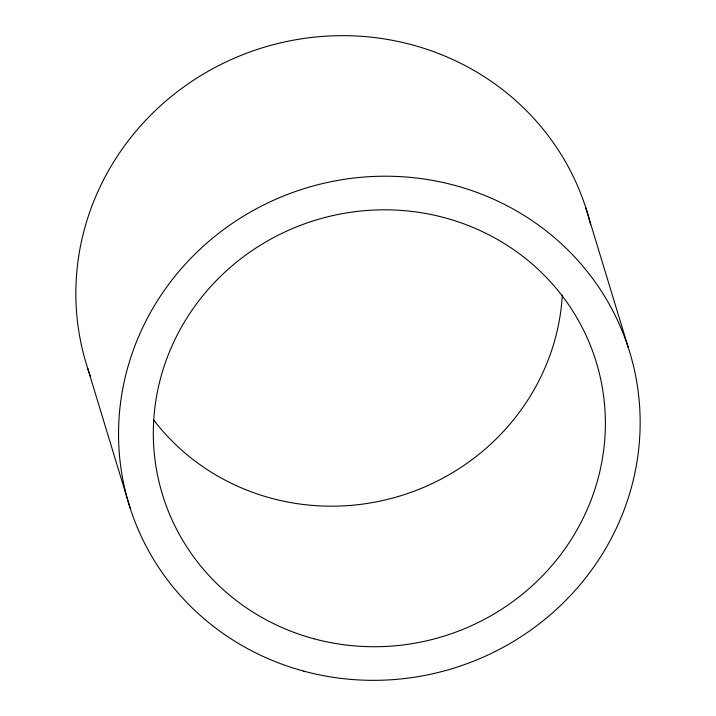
<?xml version="1.0" encoding="UTF-8"?>
<svg xmlns="http://www.w3.org/2000/svg" width="716" height="716" viewBox="0 0 716 716"><rect width="100%" height="100%" fill="white"/><g stroke="black" fill="none" stroke-linecap="round" stroke-linejoin="round"><path stroke-width="1.07" d="M585.724 207.515L628.424 348.057M87.576 367.943L130.276 508.485M90.314 375.927A261.68 251.164 -16.9 0 1 264.043 47.292A261.68 251.164 -16.9 0 1 590.611 224.761M562.328 294.965A226.784 217.673 -16.9 0 1 400.36 495.866A226.784 217.673 -16.9 0 1 153.671 419.979M303.781 671.134A261.68 251.164 -16.9 0 0 633.311 365.312A261.68 251.164 -16.9 0 0 200.954 248.38A261.68 251.164 -16.9 0 0 303.781 671.134M313.859 638.753A226.784 217.673 -16.9 0 0 599.444 373.707A226.784 217.673 -16.9 0 0 224.743 272.366A226.784 217.673 -16.9 0 0 313.859 638.753"/></g></svg>
